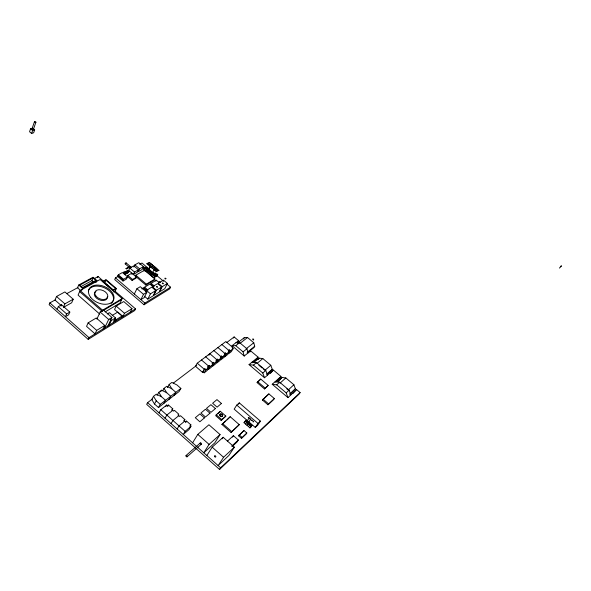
<?xml version="1.0" encoding="UTF-8"?>
<svg xmlns="http://www.w3.org/2000/svg" width="591" height="591" viewBox="0 0 591 591"><rect width="100%" height="100%" fill="white"/><g stroke="black" fill="none" stroke-linecap="round" stroke-linejoin="round"><path stroke-width="0.89" d="M127.471 270.612L128.254 270.996L127.981 270.427M126.408 271.084L127.154 271.616L126.762 271.01M154.125 269.481L153.32 269.104L154.125 269.481L152.212 273.36L151.414 272.99L152.242 273.293M150.786 270.405L149.988 270.109M151.266 271.195L151.968 271.683M150.254 266.216L149.457 265.839L150.254 266.216L148.356 270.102L147.558 269.732L148.393 270.043M150.528 265.352C153.084 263.771 146.575 270.981 149.434 269.164M130.16 268.107L125.159 263.852L125.595 263.047L126.068 262.847L131.697 267.627M250.643 419.204L249.786 418.709L250.643 419.204L248.131 423.001L247.334 422.432L248.19 422.927M249.151 417.911L248.294 417.416L249.151 417.911L246.646 421.708L245.849 421.139L246.706 421.634M32.608 128.158L30.562 128.823L29.55 131.741L31.604 133.448L33.65 132.776L34.67 129.865L33.295 128.727M31.914 129.06L34.463 121.709M31.604 133.448L32.623 130.537L34.67 129.865M33.318 129.628L35.874 122.285A0.761 0.399 20.3 0 0 34.972 121.547A0.761 0.399 20.3 0 0 34.655 122.167A0.761 0.399 20.3 0 0 35.874 122.285M55.48 299.8L49.851 302.873L49.112 304.661L88.192 339.382L134.696 310.556L135.531 308.864L114.728 290.912M63.355 307.431L71.674 302.762L73.21 299.231L64.907 291.932L56.514 296.483L55.022 300.051L61.434 305.724M57.135 309.344L58.317 306.574L61.553 304.771L69.827 312.085L68.622 314.84L65.409 316.687L66.606 313.924L69.827 312.085M60.962 306.153L61.553 304.771M63.658 306.714L64.884 303.87L73.21 299.231M95.934 282.535L96.843 280.496L93.06 277.223L78.714 285.017L77.524 287.773L80.708 290.55M105.161 311.908L120.047 303.013L122.167 298.573L100.101 279.521L80.066 290.558L78.078 295.116L99.783 314.124M81.647 290.425L82.548 288.356L96.843 280.496M80.864 286.665L91.908 280.629L93.112 277.903L95.89 280.304L82.511 287.654L79.696 285.202L93.112 277.903M97.567 277.689L98.084 276.544L103.632 281.338M105.929 280.186L103.477 281.545L113.169 289.915L115.6 288.519L105.929 280.186L104.696 282.882L113.649 290.617M88.148 322.841L86.537 326.365L95.048 333.893L96.688 330.384L104.762 325.419L96.281 317.973L88.148 322.841L96.688 330.384M118.584 276.108L115.474 277.851L114.691 279.543L144.049 304.764L169.735 288.836L170.585 287.196L167.09 284.249M96.939 318.985L100.167 312.018L103.462 310.061L111.95 317.47L107.917 325.937M88.192 339.382L89.005 337.631L135.531 308.864M117.978 275.532L118.311 274.822L122.403 272.532L127.619 276.987L126.326 279.137L123.009 281.028L117.786 276.551L117.978 275.532L123.209 280.008L123.009 281.028M79.615 291.592L102.08 311.228L102.561 310.209L122.167 298.573M116.375 288.556L113.058 290.454L102.694 281.508L106.04 279.646L116.375 288.556L115.112 291.245L113.79 292.006M123.209 280.008L123.541 279.299L127.619 276.987M126.215 273.759L126.939 272.215M127.316 273.138L128.04 271.594M129.821 268.041L128.683 270.449L133.396 274.46L137.348 272.207L138.493 269.814L133.795 265.824L129.821 268.041L134.541 272.059L138.493 269.814M127.841 275.443L127.383 276.403L132.089 280.43L136.048 278.147L136.514 277.186L131.815 273.19L127.841 275.443L132.554 279.462L136.514 277.186M103.115 328.906L104.762 325.419M104.651 327.953L108.678 319.465L111.95 317.47M133.854 267.021L134.881 264.864L138.804 262.677L143.487 266.637L142.106 269.496L138.205 271.72L139.579 268.846L143.487 266.637M116.176 306.064L114.543 309.514L122.825 316.717L124.494 313.282L132 308.672L123.741 301.543L116.176 306.064L124.494 313.282M131.365 274.15L131.815 273.19M109.099 325.205L111.352 320.492L115.496 317.943L109.446 312.669L107.363 313.924M133.396 274.46L134.541 272.059M132.089 280.43L132.554 279.462M135.827 275.177L135.369 276.137L145.881 285.091L154.48 279.979L154.953 279.033L144.522 270.205L135.827 275.177L146.354 284.138L154.953 279.033M113.243 322.649L115.496 317.943M112.312 315.38L117.772 312.063L122.197 315.912L115.984 319.738L115.156 321.46L113.886 320.352M153.741 277.704L154.495 276.189L157.797 274.246L157.043 275.761L153.741 277.704L143.48 269.016L144.211 267.494L145.327 266.859L155.596 275.539L154.842 277.053M121.362 317.626L122.197 315.912M144.056 271.151L144.522 270.205M144.758 270.102L145.497 268.58L147.72 267.309M134.334 294.03L136.92 288.696L140.303 286.694L146.856 292.294L144.226 297.591L140.872 299.637L143.502 294.325L146.856 292.294M146.036 271.188L146.775 269.659L147.89 269.023M147.314 272.266L148.06 270.744L149.168 270.109M125.307 271.697L126.105 272.185L125.551 271.609M148.6 273.352L149.346 271.83L150.454 271.188M130.323 312.085L132 308.672M149.885 274.438L150.631 272.916L151.739 272.274M142.889 288.896L143.362 287.943L146.701 290.787M153.224 286.857L149.907 284.042L144.603 287.204L144.13 288.157L146.797 290.432M145.881 285.091L146.354 284.138M151.17 275.532L151.917 274.01L153.025 273.36M152.456 276.618L153.202 275.096L155.411 273.803L156.696 274.889L155.943 276.403M145.652 291.888L146.398 290.373L151.761 287.152L155.795 290.58L153.143 295.847L147.809 299.127L144.448 296.254M158.972 282.439L156.342 280.208L151.126 283.311L150.653 284.264L153.305 286.517M144.049 304.764L144.884 303.08L170.585 287.196M155.869 281.153L156.342 280.208M147.809 299.127L150.454 293.838L155.795 290.58M156.408 290.203L153.756 295.47L159.009 292.242L161.661 287.004L157.649 283.606L152.375 286.775L156.408 290.203L161.661 287.004M167.43 283.481L162.266 286.635L159.607 291.873L164.771 288.696L167.43 283.481L163.441 280.119L158.255 283.237M154.938 272.717L155.463 273.256M155.123 274.453L155.647 274.985L155.684 274.446M125.957 263.254L126.068 262.847M152.722 398.748L147.587 402.648L146.649 404.355L219.534 469.453L299.039 394.131L300.11 392.579L296.534 389.565L287.943 397.603L272.215 384.253L280.991 376.46L273.411 370.069L264.539 377.745L249.055 364.603L258.104 357.156L250.643 350.862L244.216 356.026L232.049 345.713L238.572 340.682L234.132 336.936L226.796 342.507M163.751 403.461L165.539 400.299L161.542 396.768L156.32 394.175L153.505 396.31L151.747 399.486L154.487 403.993L158.484 407.554L179.088 391.53L180.883 388.405L176.953 384.963L171.855 382.421L169.152 384.468L167.393 387.607M157.043 395.468L158.794 392.306L161.579 390.2L166.758 392.771L170.725 396.28L168.937 399.427M160.7 391.781L161.579 390.2M154.487 403.993L156.253 400.816L153.505 396.31M162.695 390.725L164.017 388.353L166.751 386.285L171.892 388.841L175.837 392.313L174.049 395.445M158.484 407.554L160.264 404.384L180.883 388.405M159.016 412.85L160.811 409.681L166.751 405.02L167.608 405.781L168.516 405.071L172.794 408.869L171.885 410.442M165.857 406.601L166.751 405.02M167.615 406.645L168.516 405.071M165.037 418.221L166.847 415.059L172.757 410.346M197.261 363.199L195.488 366.28L202.506 372.345L204.907 368.806L205.993 369.744L208.992 367.417L207.906 366.486L209.103 365.563L210.182 366.486L213.144 364.189L212.066 363.266L213.248 362.357L214.319 363.273L217.244 361.005L216.173 360.089L217.34 359.188L218.404 360.104L221.293 357.858L220.229 356.949L221.381 356.055L222.445 356.964L225.297 354.755L224.233 353.846L225.37 352.967L226.427 353.869L229.249 351.682L228.192 350.788L229.308 349.916L230.364 350.818L233.15 348.653L232.1 347.767L232.655 347.338L225.843 341.568L197.261 363.199L204.301 369.279L204.907 368.806M208.933 355.221L209.82 353.699L216.757 359.638L215.855 361.153M171.08 423.607L172.919 420.46L178.785 415.695M202.506 372.345L204.301 369.279M203.112 371.879L204.19 372.81L205.993 369.744M207.611 367.55L208.505 366.021L201.501 359.993M208.202 367.092L209.103 365.563M208.992 367.417L207.19 370.476L204.19 372.81M210.182 366.486L208.379 369.545L211.342 367.24L213.144 364.189M212.346 363.879L213.248 362.357M214.319 363.273L212.524 366.324L215.442 364.041L217.244 361.005M216.439 360.702L217.34 359.188M177.145 429.022L179.007 425.882L184.835 421.058M218.404 360.104L216.609 363.14L219.497 360.887L221.293 357.858M220.48 357.57L221.381 356.055M183.927 421.124L184.857 419.558L180.536 415.732L179.642 416.456L177.921 414.926L178.814 414.202L174.515 410.39L173.614 411.107L171.9 409.585L172.794 408.869M233.497 338L234.132 336.936M222.445 356.964L220.642 359.993L223.494 357.769L225.297 354.755M224.469 354.482L225.37 352.967M223.575 355.989L224.624 356.89L226.427 353.869M185.655 422.654L186.586 421.095L190.923 424.936L189.984 426.495M228.414 351.423L229.308 349.916M229.249 351.682L227.446 354.689L224.624 356.89M230.364 350.818L228.562 353.817L231.347 351.652L233.15 348.653M237.612 342.278L238.572 340.682M190.915 426.451L185.123 431.334L183.24 434.466L189.024 429.568L190.915 426.451L190.043 425.683L190.923 424.936M243.566 338.953L244.386 337.594L247.533 337.52L253.768 342.75L254.721 346.282L253.886 347.634L247.695 352.598M192.6 442.814L197.8 434.392L208.941 424.759L220.074 434.57L214.762 442.888L203.769 452.78L209.081 444.402L220.074 434.57M249.986 351.918L250.643 350.862M216.247 414.786L215.693 415.672L221.226 420.519L225.843 416.094L220.332 411.284L216.247 414.786L221.78 419.632L221.226 420.519M220.332 411.284L217.732 413.922M258.104 357.156L257.115 358.737L252.239 362.756M258.23 359.513L259.087 358.153L262.832 358.574L270.796 365.275L272.281 369.286L266.822 374.591M221.913 424.434L230.195 416.729L239.266 424.641L231.059 432.457L221.913 424.434L225.755 421.051M236.762 405.086L234.176 409.149L255.275 427.463L257.75 425.158L260.439 421.147L239.296 402.877L236.762 405.086L257.964 423.444L255.275 427.463M230.195 416.729L227.033 419.92M238.439 404.229L239.296 402.877M206.843 455.521L212.184 447.158L223.139 437.274L234.383 447.18L228.924 455.432L218.116 465.582L223.575 457.279L234.383 447.18M257.092 382.613L260.727 379.067L268.137 385.362L267.538 386.27L264.517 388.944L257.092 382.613L260.727 379.067M222.172 438.781L223.139 437.274M231.059 432.457L239.266 424.641M273.411 370.069L270.346 373.409M232.499 437.081L233.415 435.678L238.336 440L236.947 442.098L232.27 446.449M264.517 388.944L268.137 385.362M244.024 422.713L246.07 420.253L252.017 425.417L251.035 426.894L249.963 427.884L244.024 422.713L246.07 420.253M245.509 424.006L247.555 421.546M238.579 435.818L243.95 430.499L246.809 432.996L246.196 433.92L241.453 438.337L238.579 435.818L243.95 430.499M262.448 400.048L268.883 393.894L274.342 398.548L273.736 399.457L267.945 404.761L262.448 400.048L268.883 393.894M246.994 425.298L249.04 422.831M219.534 469.453L220.62 467.813L300.11 392.579M280.991 376.46L279.957 378.026L275.229 382.222M248.479 426.591L250.525 424.124M241.453 438.337L246.809 432.996M290.033 394.241L295.382 388.775L293.904 384.748L285.822 377.937L281.981 377.472L277.866 381.69M249.963 427.884L252.017 425.417M267.945 404.761L274.342 398.548M296.534 389.565L292.826 393.599M560.889 266.342C559.566 268.026 562.337 264.561 561.007 266.253M559.441 268.1L560.482 266.851M257.964 423.444L260.439 421.147M289.679 394.086L295.382 388.775M231.65 446.205L238.336 440M293.904 384.748L288.179 390.03L286.82 388.878M287.943 397.603L286.192 392.875L289.102 390.186L279.646 382.192L275.162 381.631M227.358 441.218L233.415 435.678M280.031 383.138L285.822 377.937M272.207 384.253L276.699 384.83L279.646 382.192M276.817 382.074L281.981 377.472M187.074 456.784A0.82 0.554 50.9 0 0 186.749 455.535A0.82 0.554 50.9 0 0 185.943 456.06A0.82 0.554 50.9 0 0 187.074 456.784L201.265 444.247M186.106 455.469L200.312 442.962M221.78 419.632L225.843 416.094M267.043 373.8L272.281 369.286M270.796 365.275L264.886 370.321L263.549 369.19M264.539 377.745L262.788 373.032L265.78 370.468L256.472 362.601L252.098 362.098M153.896 273.315L154.362 273.899L154.399 273.36M125.624 263.652L125.159 263.852M186.586 421.095L185.7 421.834L183.971 420.29L184.857 419.558M256.863 363.539L262.832 358.574M249.055 364.603L253.443 365.112L256.472 362.601M147.484 267.893L147.831 268.469L148.082 268.004M253.753 362.556L259.087 358.153M146.206 266.814L146.553 267.383L146.708 266.859M247.164 352.332L254.721 346.282M244.216 356.026L243.071 351.859L246.935 348.793L239.628 342.632L235.957 342.699M246.181 348.764L253.768 342.75M239.887 343.452L247.533 337.52M237.419 342.979L244.386 337.594M237.988 343.268L239.385 342.189M232.049 345.713L235.728 345.654L239.628 342.632M173.259 383.16L196.729 365.341M102.08 311.228L121.687 299.578M141.818 288.859L143.362 287.943M143.48 269.016L144.596 268.38M139.698 264.28L141.951 263.017L145.445 265.965M66.731 293.661L77.982 287.514M94.065 278.738L98.084 276.544M249.062 423.57L249.084 424.294L249.698 424.028M253.295 340.084C254.625 339.685 252.438 337.956 252.579 339.47M124.442 272.229L124.42 272.791L125.011 272.577M156.962 286.413C155.234 286.487 158.093 288.268 157.553 286.761M162.784 282.89C161.203 282.867 163.559 284.714 163.448 283.362M30.562 128.823L32.623 130.537M156.615 275.399L163.596 281.301M144.211 267.494L154.495 276.189M235.728 345.654L243.071 351.859M258.865 365.231L262.212 368.06M158.92 283.806L162.266 286.635M253.443 365.112L262.788 373.032M276.699 384.83L286.192 392.875M134.881 264.864L139.579 268.846M151.126 283.311L154.443 286.125M221.913 344.546L228.754 350.352M217.931 347.56L224.802 353.411M257.676 381.705L265.108 388.036M144.603 287.204L147.942 290.048M146.398 290.373L150.454 293.838M213.898 350.611L220.805 356.506M136.92 288.696L143.502 294.325M118.311 274.822L123.541 279.299M263.047 399.139L268.55 403.852M118.089 275.901L123.312 280.378M115.474 277.851L144.884 303.08M205.683 356.824L212.657 362.808M91.908 280.629L93.984 282.424M244.999 421.235L250.946 426.407M78.714 285.017L82.548 288.356M114.713 318.63L115.984 319.738M80.066 290.558L102.561 310.209M110 319.31L111.352 320.492M100.167 312.018L108.678 319.465M239.185 434.887L242.066 437.406M222.504 423.496L231.665 431.519M56.514 296.483L64.884 303.87M58.317 306.574L66.606 313.924M49.851 302.873L89.005 337.631M197.8 434.392L209.081 444.402M212.184 447.158L223.575 457.279M156.253 400.816L160.264 404.384M160.811 409.681L185.123 431.334M147.587 402.648L220.62 467.813M156.881 273.862L156.748 274.342L156.187 273.943M169.152 384.468L171.892 388.841M164.017 388.353L166.758 392.771M158.794 392.306L161.542 396.768M265.78 370.468L267.524 375.159M289.102 390.186L290.838 394.899M246.935 348.793L248.065 352.93M33.126 129.178A0.761 0.399 20.2 0 1 33.081 129.784A0.761 0.399 20.2 0 1 32.017 129.436A0.761 0.399 20.2 0 1 32.246 128.89M222.43 415.658A1.514 1.056 33.4 0 1 221.263 416.64A1.514 1.056 33.4 0 1 219.675 415.229A1.514 1.056 33.4 0 1 220.849 414.247M221.211 414.343A1.514 1.056 33.4 0 1 221.559 414.513M221.884 414.749A1.514 1.056 33.4 0 1 222.142 415.03M200.15 443.546A0.805 0.554 50.7 0 1 200.726 442.918A0.805 0.554 50.7 0 1 201.45 443.907A0.805 0.554 50.7 0 1 200.622 444.188M88.303 290.861A13.394 8.717 23.4 0 1 106.011 288.571A13.394 8.717 23.4 0 1 111.108 303.471M107.34 296.852A6.848 4.455 23.4 0 1 98.682 299.556A6.848 4.455 23.4 0 1 95.978 291.393M165.916 278.701C164.564 280.001 164.475 276.787 165.916 278.701M130.175 266.925L129.303 266.652L130.175 266.925M160.102 282.202C158.72 283.525 158.647 280.274 160.102 282.202M129.067 267.538L128.195 267.265L129.067 267.538M127.095 267.886L127.966 268.233L127.095 267.886M125.986 268.499L126.858 268.853L125.986 268.499M158.92 270.301L158.078 270.065L158.92 270.301M157.627 269.215L156.785 268.979L157.627 269.215M157.819 270.937L156.977 270.708L157.819 270.937M155.876 271.35L156.711 271.661L155.906 271.284M156.334 268.129L155.499 267.893L156.334 268.129M156.526 269.851L155.684 269.614L156.526 269.851M154.583 270.257L155.418 270.567L154.583 270.257M155.049 267.043L154.214 266.807L155.049 267.043M154.827 275.399L153.985 275.162L154.827 275.399M155.234 268.765L154.399 268.528L155.234 268.765M153.763 265.957L152.929 265.721L153.763 265.957M153.357 272.577L152.515 272.34L153.357 272.577M153.948 267.679L153.106 267.442L153.948 267.679M153.534 274.305L152.7 274.076L153.534 274.305M152.478 264.879L151.643 264.642L152.478 264.879M152.663 266.593L151.821 266.356L152.663 266.593M152.84 268.314L151.998 268.078L152.84 268.314M151.193 263.793L150.358 263.556L151.193 263.793M150.964 272.133L150.129 271.897L150.964 272.133M151.547 267.228L150.705 266.992L151.547 267.228M150.084 264.421L149.25 264.192L150.084 264.421M149.678 271.047L148.843 270.811L149.678 271.047M148.799 263.342L147.964 263.106L148.799 263.342M149.072 262.478L149.907 262.788L149.072 262.478M148.976 265.056L148.134 264.82L148.976 265.056M147.115 268.883L146.28 268.646L147.115 268.883M147.691 263.97L146.849 263.734L147.691 263.97M145.837 267.797L144.994 267.56L145.837 267.797M253.657 421.708C252.416 422.624 252.904 420.083 253.657 421.708M252.165 420.408C250.887 421.317 251.441 418.79 252.165 420.408M251.19 425.417C249.956 426.34 250.444 423.799 251.19 425.417M125.839 272.835L125.107 274.379L128.417 272.525L129.141 270.981L124.731 273.456L123.356 272.288L124.472 271.668L125.839 272.835M204.42 417.896L199.854 421.767L195.289 417.734L199.876 413.899L204.42 417.896M209.953 413.205L205.469 417.01L200.933 413.02L205.439 409.245L209.953 413.205M215.397 408.588L210.987 412.326L206.481 408.381L210.921 404.672L215.397 408.588M221.418 403.483L217.089 407.155L212.612 403.254L216.971 399.612L221.418 403.483M220.074 415.074A1.522 1.056 33.4 0 0 222.475 415.968A1.522 1.056 33.4 0 0 221.499 413.877A1.522 1.056 33.4 0 0 220.074 415.074M214.511 456.326A0.805 0.554 49.8 0 0 215.634 457.042A0.805 0.554 49.8 0 0 215.331 455.816A0.805 0.554 49.8 0 0 214.511 456.326M90.652 297.339A13.408 8.71 23.4 0 0 112.733 301.358A13.408 8.71 23.4 0 0 100.352 285.357A13.408 8.71 23.4 0 0 90.652 297.339M95.853 295.951A6.856 4.455 23.4 0 0 107.148 298.056A6.856 4.455 23.4 0 0 100.876 289.863A6.856 4.455 23.4 0 0 95.853 295.951"/></g></svg>
